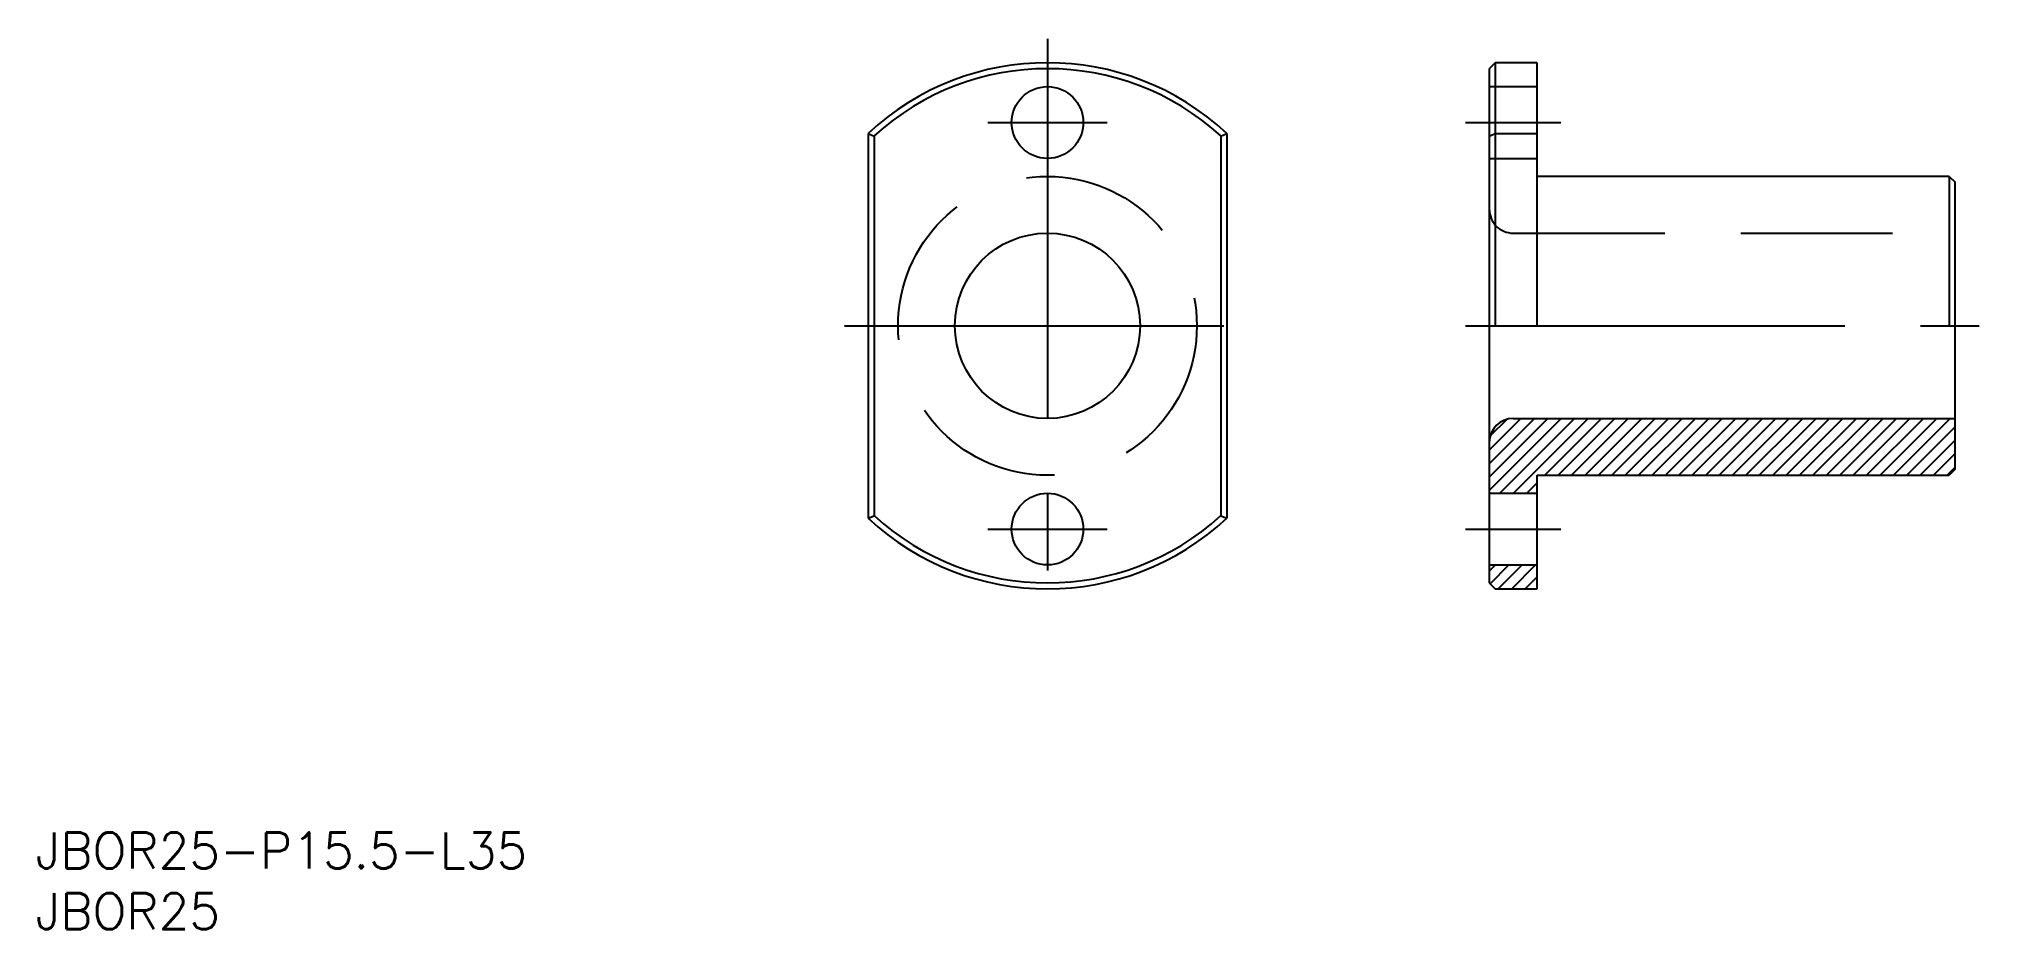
# Model space of a CAD drawing. Extents: x -84 to 78, y -50 to 24.
import ezdxf

# ---------------------------------------------------------------- set-up
doc = ezdxf.new("R2010")
doc.units = 0
doc.linetypes.add('CENTER', pattern=[50.8, 31.75, -6.35, 6.35, -6.35])
doc.linetypes.add('DASHED', pattern=[19.05, 12.7, -6.35])
doc.layers.get('0').update_dxf_attribs({"linetype": 'CONTINUOUS'})
doc.layers.add('CENTER', color=1, linetype='CENTER')
doc.styles.get("Standard").update_dxf_attribs({"font": 'txt.shx', "height": 3, "bigfont": 'bigfont.shx'})

msp = doc.modelspace()

# ---------------------------------------------------------------- linework, layer by layer
at = {"color": 7, "linetype": 'CONTINUOUS'}
for p, q in [((37.48, 22.24), (36.98, 21.74)), ((36.98, 21.74), (36.98, -21.26)), ((37.48, 22.24), (37.48, 0.24)), ((40.98, 22.24), (37.48, 22.24)), ((40.98, 0.24), (40.98, 22.24)), ((-15, 16.33), (-15, -15.86)), ((-15, 16.33), (-14.5, 16.11)), ((14.5, 16.11), (15, 16.33)), ((15, 16.33), (15, -15.86)), ((36.98, 16.11), (37.48, 16.33)), ((37.48, 16.33), (40.98, 16.33)), ((-14.5, 16.11), (-14.5, -15.64)), ((14.5, 16.11), (14.5, -15.64)), ((75.48, 12.74), (40.98, 12.74)), ((75.48, 12.74), (75.48, 0.24)), ((75.48, 12.74), (75.98, 12.24)), ((75.98, -11.76), (75.98, 12.24)), ((38.98, -7.51), (75.98, -7.51)), ((40.98, -12.26), (75.48, -12.26)), ((40.98, -21.76), (40.98, -12.26)), ((75.98, -11.76), (75.48, -12.26)), ((36.98, -13.76), (40.98, -13.76)), ((-15, -15.86), (-14.5, -15.64)), ((14.5, -15.64), (15, -15.86)), ((36.98, -19.76), (40.98, -19.76)), ((36.98, -21.26), (37.48, -21.76)), ((37.48, -21.76), (40.98, -21.76))]:
    msp.add_line(p, q, dxfattribs=at)
at = {"color": 3, "linetype": 'DASHED'}
for p, q in [((36.98, 20.24), (40.98, 20.24)), ((36.98, 14.24), (40.98, 14.24)), ((38.98, 7.99), (75.98, 7.99))]:
    msp.add_line(p, q, dxfattribs=at)
at = {"color": 3, "linetype": 'CONTINUOUS'}
for p, q in [((36.98, -10.17), (39.63, -7.51)), ((36.98, -11.29), (40.76, -7.51)), ((36.98, -12.41), (41.88, -7.51)), ((36.98, -13.53), (43, -7.51)), ((37.06, -8.97), (38.44, -7.59)), ((37.87, -13.76), (44.12, -7.51)), ((39, -13.76), (45.25, -7.51)), ((41.62, -12.26), (46.37, -7.51)), ((42.74, -12.26), (47.49, -7.51)), ((43.86, -12.26), (48.61, -7.51)), ((44.99, -12.26), (49.74, -7.51)), ((46.11, -12.26), (50.86, -7.51)), ((47.23, -12.26), (51.98, -7.51)), ((48.36, -12.26), (53.11, -7.51)), ((49.48, -12.26), (54.23, -7.51)), ((50.6, -12.26), (55.35, -7.51)), ((51.72, -12.26), (56.47, -7.51)), ((52.85, -12.26), (57.6, -7.51)), ((53.97, -12.26), (58.72, -7.51)), ((55.09, -12.26), (59.84, -7.51)), ((56.21, -12.26), (60.96, -7.51)), ((57.34, -12.26), (62.09, -7.51)), ((58.46, -12.26), (63.21, -7.51)), ((59.58, -12.26), (64.33, -7.51)), ((60.7, -12.26), (65.45, -7.51)), ((61.83, -12.26), (66.58, -7.51)), ((62.95, -12.26), (67.7, -7.51)), ((64.07, -12.26), (68.82, -7.51)), ((65.19, -12.26), (69.94, -7.51)), ((66.32, -12.26), (71.07, -7.51)), ((67.44, -12.26), (72.19, -7.51)), ((68.56, -12.26), (73.31, -7.51)), ((69.68, -12.26), (74.43, -7.51)), ((70.81, -12.26), (75.56, -7.51)), ((71.93, -12.26), (75.98, -8.21)), ((73.05, -12.26), (75.98, -9.33)), ((74.17, -12.26), (75.98, -10.45)), ((40.12, -13.76), (40.98, -12.9)), ((75.3, -12.26), (75.98, -11.58)), ((36.98, -20.27), (37.49, -19.76)), ((37.05, -21.33), (38.61, -19.76)), ((37.73, -21.76), (39.73, -19.76)), ((38.86, -21.76), (40.86, -19.76)), ((39.98, -21.76), (40.98, -20.76))]:
    msp.add_line(p, q, dxfattribs=at)
at = {"color": 7, "linetype": 'CONTINUOUS'}
for centre, radius in [((0, 17.24), 3), ((0, 0.24), 7.75), ((0, -16.76), 3)]:
    msp.add_circle(centre, radius, dxfattribs=at)
at = {"color": 3, "linetype": 'DASHED'}
msp.add_circle((0, 0.24), 12.5, dxfattribs=at)
at = {"color": 7, "linetype": 'CONTINUOUS'}
for centre, radius, start, end in [((0, 0.24), 22, 47.0141, 132.9859), ((0, 0.24), 21.5, 47.591, 132.409), ((38.98, -9.51), 2, 90, 180), ((0, 0.24), 22, 227.0141, 312.9859), ((0, 0.24), 21.5, 227.591, 312.409)]:
    msp.add_arc(centre, radius, start, end, dxfattribs=at)
at = {"color": 3, "linetype": 'DASHED'}
msp.add_arc((38.98, 9.99), 2, 180, 270, dxfattribs=at)
at = {"layer": 'CENTER', "color": 1, "linetype": 'CENTER'}
for p, q in [((0, 24.24), (0, -23.76)), ((-5, 17.24), (5, 17.24)), ((34.98, 17.24), (42.98, 17.24)), ((-17, 0.24), (17, 0.24)), ((34.98, 0.24), (77.98, 0.24)), ((-5, -16.76), (5, -16.76)), ((34.98, -16.76), (42.98, -16.76))]:
    msp.add_line(p, q, dxfattribs=at)

# ---------------------------------------------------------------- texts
at = {"color": 7, "linetype": 'CONTINUOUS'}
for s, p in [('JBOR25-P15.5-L35', (-84.68, -45.13)), ('JBOR25', (-84.68, -50.22))]:
    msp.add_text(s, height=3, dxfattribs=at).set_placement(p)

doc.saveas('drawing.dxf')
